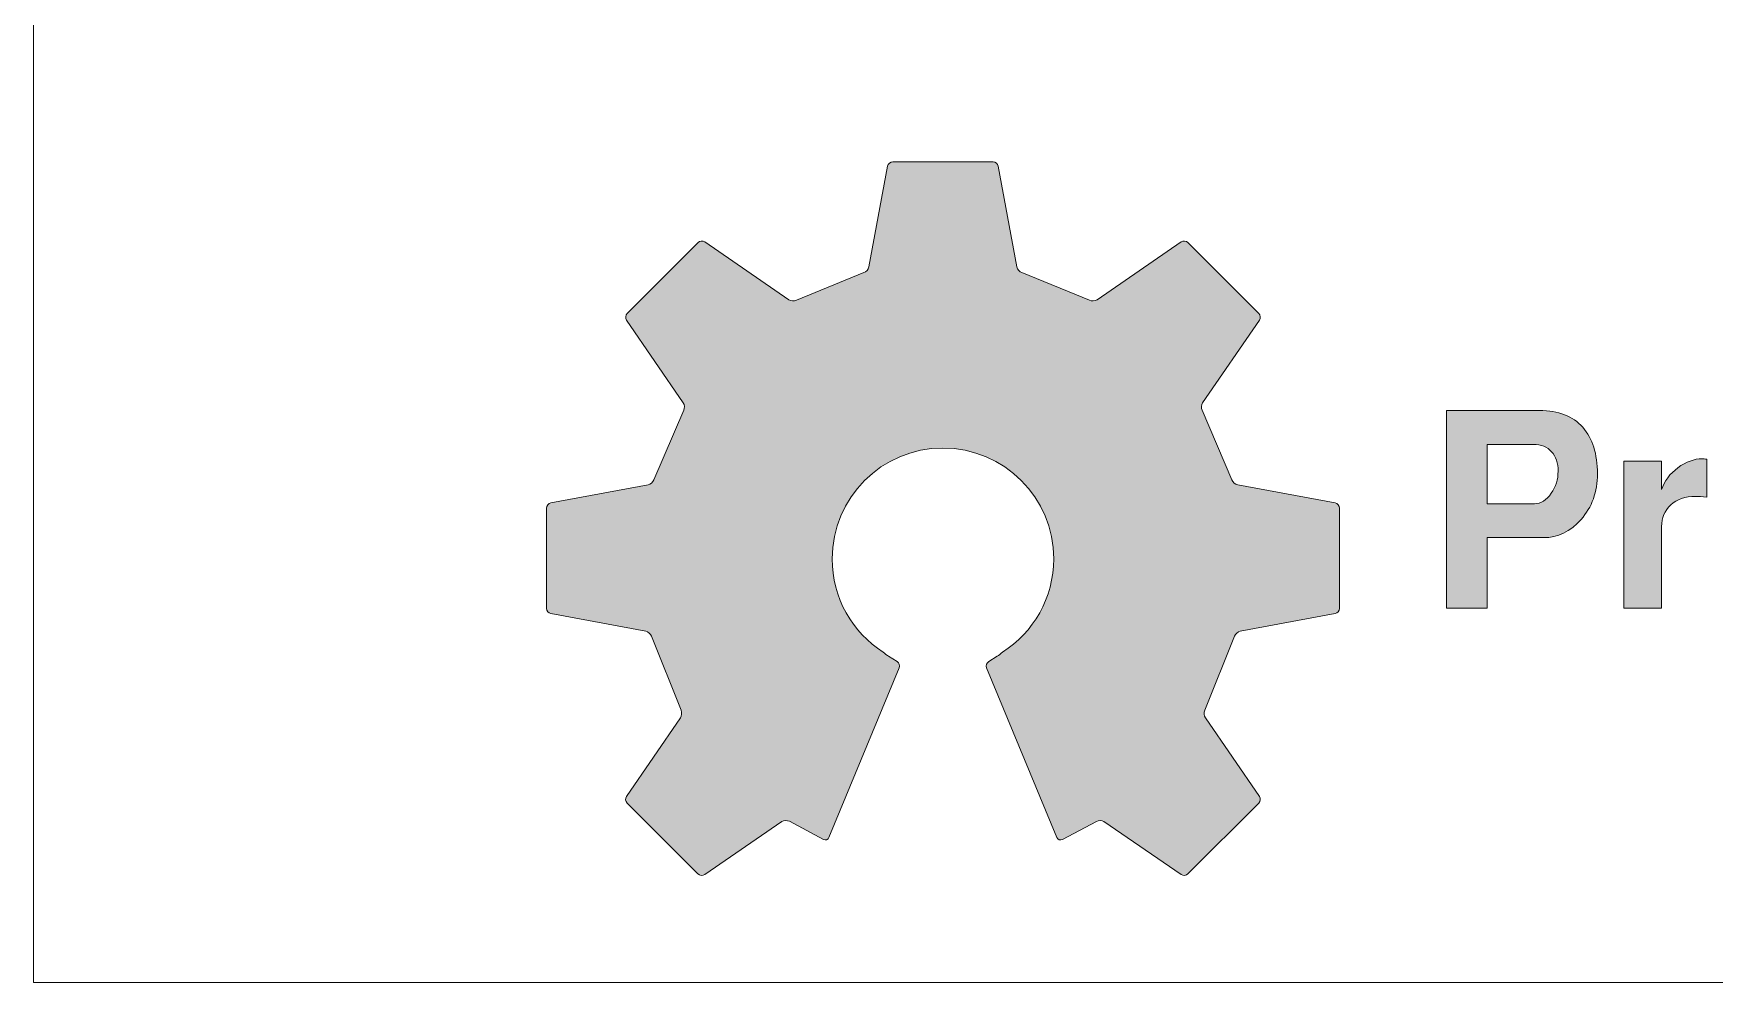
# Model space of a CAD drawing. Header units: inches. Extents: x 0.51 to 4.61, y -3.99 to -0.49.
# Drawn here: x 0.505 to 1.28, y -3.991 to -3.553 of the extents above; entities that cross this region are included whole.
import ezdxf

# ---------------------------------------------------------------- set-up
doc = ezdxf.new("R2010")
doc.units = ezdxf.units.IN
doc.header["$MEASUREMENT"] = 0
doc.layers.add('Layer 1', color=7, linetype='Continuous')

# ---------------------------------------------------------------- blocks, each defined once
blk = doc.blocks.new('block 27')
at = {"layer": 'Layer 1', "true_color": 0xed1f24}
h = blk.add_hatch(color=240, dxfattribs=at)
h.dxf.hatch_style = 2
edge = h.paths.add_edge_path()
edge.add_spline(control_points=[(1.22605, -3.75609), (1.22605, -3.76451), (1.22355, -3.77153), (1.21855, -3.77715), (1.21356, -3.78278), (1.2078, -3.78559), (1.2013, -3.78559), (1.2013, -3.78559), (1.17518, -3.78559), (1.17518, -3.78559), (1.17518, -3.78559), (1.17518, -3.81809), (1.17518, -3.81809), (1.17518, -3.81809), (1.15643, -3.81809), (1.15643, -3.81809), (1.15643, -3.81809), (1.15643, -3.72696), (1.15643, -3.72696), (1.15643, -3.72696), (1.1993, -3.72696), (1.1993, -3.72696), (1.20814, -3.72696), (1.2148, -3.72955), (1.2193, -3.73471), (1.2238, -3.73988), (1.22605, -3.74701), (1.22605, -3.75609)], knot_values=[0, 0, 0, 0, 1, 1, 1, 2, 2, 2, 3, 3, 3, 4, 4, 4, 5, 5, 5, 6, 6, 6, 7, 7, 7, 8, 8, 8, 9, 9, 9, 9], degree=3, periodic=1)
edge = h.paths.add_edge_path()
edge.add_spline(control_points=[(1.20793, -3.75496), (1.20793, -3.75121), (1.20693, -3.74822), (1.20493, -3.74596), (1.20293, -3.74371), (1.20013, -3.74259), (1.19655, -3.74259), (1.19655, -3.74259), (1.17518, -3.74259), (1.17518, -3.74259), (1.17518, -3.74259), (1.17518, -3.76997), (1.17518, -3.76997), (1.17518, -3.76997), (1.19705, -3.76997), (1.19705, -3.76997), (1.20005, -3.76997), (1.20264, -3.76834), (1.2048, -3.76509), (1.20688, -3.76208), (1.20793, -3.75871), (1.20793, -3.75496)], knot_values=[0, 0, 0, 0, 1, 1, 1, 2, 2, 2, 3, 3, 3, 4, 4, 4, 5, 5, 5, 6, 6, 6, 7, 7, 7, 7], degree=3, periodic=1)
h = blk.add_hatch(color=240, dxfattribs=at)
h.dxf.hatch_style = 2
edge = h.paths.add_edge_path()
edge.add_spline(control_points=[(1.27655, -3.76696), (1.27422, -3.76671), (1.27251, -3.76659), (1.27142, -3.76659), (1.26651, -3.76659), (1.26265, -3.7679), (1.25986, -3.77053), (1.25707, -3.77315), (1.25568, -3.77646), (1.25568, -3.78046), (1.25568, -3.78046), (1.25568, -3.81809), (1.25568, -3.81809), (1.25568, -3.81809), (1.23817, -3.81809), (1.23817, -3.81809), (1.23817, -3.81809), (1.23817, -3.75034), (1.23817, -3.75034), (1.23817, -3.75034), (1.25568, -3.75034), (1.25568, -3.75034), (1.25568, -3.75034), (1.25568, -3.76346), (1.25568, -3.76346), (1.25692, -3.75946), (1.25943, -3.75609), (1.26318, -3.75334), (1.26693, -3.75059), (1.27068, -3.74921), (1.27443, -3.74921), (1.27484, -3.74921), (1.27555, -3.74929), (1.27655, -3.74946), (1.27655, -3.74946), (1.27655, -3.76696), (1.27655, -3.76696)], knot_values=[0, 0, 0, 0, 1, 1, 1, 2, 2, 2, 3, 3, 3, 4, 4, 4, 5, 5, 5, 6, 6, 6, 7, 7, 7, 8, 8, 8, 9, 9, 9, 10, 10, 10, 11, 11, 11, 12, 12, 12, 12], degree=3, periodic=1)
at = {"layer": 'Layer 1', "lineweight": 0}
for points, knots in [([(1.22605, -3.75609), (1.22605, -3.76451), (1.22355, -3.77153), (1.21855, -3.77715), (1.21356, -3.78278), (1.2078, -3.78559), (1.2013, -3.78559), (1.2013, -3.78559), (1.17518, -3.78559), (1.17518, -3.78559), (1.17518, -3.78559), (1.17518, -3.81809), (1.17518, -3.81809), (1.17518, -3.81809), (1.15643, -3.81809), (1.15643, -3.81809), (1.15643, -3.81809), (1.15643, -3.72696), (1.15643, -3.72696), (1.15643, -3.72696), (1.1993, -3.72696), (1.1993, -3.72696), (1.20814, -3.72696), (1.2148, -3.72955), (1.2193, -3.73471), (1.2238, -3.73988), (1.22605, -3.74701), (1.22605, -3.75609)], [0, 0, 0, 0, 1, 1, 1, 2, 2, 2, 3, 3, 3, 4, 4, 4, 5, 5, 5, 6, 6, 6, 7, 7, 7, 8, 8, 8, 9, 9, 9, 9]), ([(1.20793, -3.75496), (1.20793, -3.75121), (1.20693, -3.74822), (1.20493, -3.74596), (1.20293, -3.74371), (1.20013, -3.74259), (1.19655, -3.74259), (1.19655, -3.74259), (1.17518, -3.74259), (1.17518, -3.74259), (1.17518, -3.74259), (1.17518, -3.76997), (1.17518, -3.76997), (1.17518, -3.76997), (1.19705, -3.76997), (1.19705, -3.76997), (1.20005, -3.76997), (1.20264, -3.76834), (1.2048, -3.76509), (1.20688, -3.76208), (1.20793, -3.75871), (1.20793, -3.75496)], [0, 0, 0, 0, 1, 1, 1, 2, 2, 2, 3, 3, 3, 4, 4, 4, 5, 5, 5, 6, 6, 6, 7, 7, 7, 7]), ([(1.27655, -3.76696), (1.27422, -3.76671), (1.27251, -3.76659), (1.27142, -3.76659), (1.26651, -3.76659), (1.26265, -3.7679), (1.25986, -3.77053), (1.25707, -3.77315), (1.25568, -3.77646), (1.25568, -3.78046), (1.25568, -3.78046), (1.25568, -3.81809), (1.25568, -3.81809), (1.25568, -3.81809), (1.23817, -3.81809), (1.23817, -3.81809), (1.23817, -3.81809), (1.23817, -3.75034), (1.23817, -3.75034), (1.23817, -3.75034), (1.25568, -3.75034), (1.25568, -3.75034), (1.25568, -3.75034), (1.25568, -3.76346), (1.25568, -3.76346), (1.25692, -3.75946), (1.25943, -3.75609), (1.26318, -3.75334), (1.26693, -3.75059), (1.27068, -3.74921), (1.27443, -3.74921), (1.27484, -3.74921), (1.27555, -3.74929), (1.27655, -3.74946), (1.27655, -3.74946), (1.27655, -3.76696), (1.27655, -3.76696)], [0, 0, 0, 0, 1, 1, 1, 2, 2, 2, 3, 3, 3, 4, 4, 4, 5, 5, 5, 6, 6, 6, 7, 7, 7, 8, 8, 8, 9, 9, 9, 10, 10, 10, 11, 11, 11, 12, 12, 12, 12])]:
    blk.add_open_spline(points, degree=3, knots=knots, dxfattribs=at)
blk = doc.blocks.new('block 26')
at = {"layer": 'Layer 1', "true_color": 0xed1f24}
h = blk.add_hatch(color=240, dxfattribs=at)
h.dxf.hatch_style = 2
edge = h.paths.add_edge_path()
edge.add_spline(control_points=[(1.10512, -3.7696), (1.10512, -3.7696), (1.06022, -3.76125), (1.06022, -3.76125), (1.05912, -3.76105), (1.05793, -3.76002), (1.05756, -3.75897), (1.05756, -3.75897), (1.0438, -3.72686), (1.0438, -3.72686), (1.04328, -3.72587), (1.04339, -3.72431), (1.04403, -3.72339), (1.04403, -3.72339), (1.07018, -3.68527), (1.07018, -3.68527), (1.0708, -3.68435), (1.07068, -3.68296), (1.06989, -3.68217), (1.06989, -3.68217), (1.03722, -3.6495), (1.03722, -3.6495), (1.03643, -3.64871), (1.03503, -3.64858), (1.03413, -3.64921), (1.03413, -3.64921), (0.99532, -3.67583), (0.99532, -3.67583), (0.99441, -3.67646), (0.99284, -3.67657), (0.99183, -3.67608), (0.99183, -3.67608), (0.96071, -3.66334), (0.96071, -3.66334), (0.95966, -3.66299), (0.95863, -3.66181), (0.95841, -3.66071), (0.95841, -3.66071), (0.94977, -3.61428), (0.94977, -3.61428), (0.94957, -3.61318), (0.9485, -3.61229), (0.94739, -3.61229), (0.94739, -3.61229), (0.90118, -3.61229), (0.90118, -3.61229), (0.90007, -3.61229), (0.89898, -3.61318), (0.89878, -3.61428), (0.89878, -3.61428), (0.89014, -3.66071), (0.89014, -3.66071), (0.88993, -3.66181), (0.8889, -3.66299), (0.88784, -3.66334), (0.88784, -3.66334), (0.85672, -3.67608), (0.85672, -3.67608), (0.85573, -3.67657), (0.85415, -3.67646), (0.85323, -3.67583), (0.85323, -3.67583), (0.81444, -3.64921), (0.81444, -3.64921), (0.81352, -3.64858), (0.81212, -3.64871), (0.81135, -3.6495), (0.81135, -3.6495), (0.77867, -3.68217), (0.77867, -3.68217), (0.77789, -3.68296), (0.77775, -3.68435), (0.77837, -3.68527), (0.77837, -3.68527), (0.80454, -3.72339), (0.80454, -3.72339), (0.80516, -3.72431), (0.80527, -3.72587), (0.80476, -3.72686), (0.80476, -3.72686), (0.79099, -3.75897), (0.79099, -3.75897), (0.79062, -3.76002), (0.78943, -3.76105), (0.78833, -3.76125), (0.78833, -3.76125), (0.74344, -3.7696), (0.74344, -3.7696), (0.74235, -3.76981), (0.74146, -3.77088), (0.74146, -3.772), (0.74146, -3.772), (0.74146, -3.8182), (0.74146, -3.8182), (0.74146, -3.81932), (0.74235, -3.82041), (0.74345, -3.8206), (0.74345, -3.8206), (0.78723, -3.82876), (0.78723, -3.82876), (0.78833, -3.82895), (0.7895, -3.83), (0.78984, -3.83105), (0.78984, -3.83105), (0.80351, -3.8652), (0.80351, -3.8652), (0.804, -3.8662), (0.80389, -3.86777), (0.80325, -3.86869), (0.80325, -3.86869), (0.77837, -3.90494), (0.77837, -3.90494), (0.77775, -3.90586), (0.77787, -3.90725), (0.77866, -3.90804), (0.77866, -3.90804), (0.81133, -3.94072), (0.81133, -3.94072), (0.81212, -3.94149), (0.81352, -3.94163), (0.81444, -3.941), (0.81444, -3.941), (0.85004, -3.91656), (0.85004, -3.91656), (0.85097, -3.91593), (0.8525, -3.91588), (0.85346, -3.91644), (0.85346, -3.91644), (0.86917, -3.92483), (0.86917, -3.92483), (0.87016, -3.92534), (0.87131, -3.92491), (0.87174, -3.92388), (0.87174, -3.92388), (0.90412, -3.84564), (0.90412, -3.84564), (0.90455, -3.84461), (0.90412, -3.8433), (0.90317, -3.84273), (0.90317, -3.84273), (0.89924, -3.84032), (0.89924, -3.84032), (0.89852, -3.83987), (0.89753, -3.8391), (0.89676, -3.83841), (0.88258, -3.82934), (0.87318, -3.81345), (0.87318, -3.79537), (0.87318, -3.76714), (0.89605, -3.74427), (0.92428, -3.74427), (0.9525, -3.74427), (0.97537, -3.76714), (0.97537, -3.79537), (0.97537, -3.81345), (0.96597, -3.82934), (0.95178, -3.83841), (0.95102, -3.8391), (0.95003, -3.83987), (0.94931, -3.84032), (0.94931, -3.84032), (0.94538, -3.84273), (0.94538, -3.84273), (0.94443, -3.8433), (0.944, -3.84461), (0.94443, -3.84564), (0.94443, -3.84564), (0.97681, -3.92388), (0.97681, -3.92388), (0.97723, -3.92491), (0.97839, -3.92534), (0.97938, -3.92483), (0.97938, -3.92483), (0.99509, -3.91645), (0.99509, -3.91645), (0.99605, -3.91588), (0.99759, -3.91593), (0.99851, -3.91656), (0.99851, -3.91656), (1.03411, -3.941), (1.03411, -3.941), (1.03503, -3.94163), (1.03643, -3.94149), (1.03722, -3.94072), (1.03722, -3.94072), (1.06989, -3.90804), (1.06989, -3.90804), (1.07068, -3.90726), (1.07081, -3.90586), (1.07018, -3.90495), (1.07018, -3.90495), (1.0453, -3.86869), (1.0453, -3.86869), (1.04468, -3.86778), (1.04456, -3.86621), (1.04504, -3.86521), (1.04504, -3.86521), (1.05872, -3.83105), (1.05872, -3.83105), (1.05905, -3.83), (1.06021, -3.82895), (1.06131, -3.82876), (1.06131, -3.82876), (1.1051, -3.8206), (1.1051, -3.8206), (1.1062, -3.82041), (1.1071, -3.81933), (1.1071, -3.8182), (1.1071, -3.8182), (1.1071, -3.772), (1.1071, -3.772), (1.10711, -3.77088), (1.1062, -3.76981), (1.10512, -3.7696)], knot_values=[0, 0, 0, 0, 0.013889, 0.013889, 0.013889, 0.027778, 0.027778, 0.027778, 0.041667, 0.041667, 0.041667, 0.055556, 0.055556, 0.055556, 0.069444, 0.069444, 0.069444, 0.083333, 0.083333, 0.083333, 0.097222, 0.097222, 0.097222, 0.111111, 0.111111, 0.111111, 0.125, 0.125, 0.125, 0.138889, 0.138889, 0.138889, 0.152778, 0.152778, 0.152778, 0.166667, 0.166667, 0.166667, 0.180556, 0.180556, 0.180556, 0.194444, 0.194444, 0.194444, 0.208333, 0.208333, 0.208333, 0.222222, 0.222222, 0.222222, 0.236111, 0.236111, 0.236111, 0.25, 0.25, 0.25, 0.263889, 0.263889, 0.263889, 0.277778, 0.277778, 0.277778, 0.291667, 0.291667, 0.291667, 0.305556, 0.305556, 0.305556, 0.319444, 0.319444, 0.319444, 0.333333, 0.333333, 0.333333, 0.347222, 0.347222, 0.347222, 0.361111, 0.361111, 0.361111, 0.375, 0.375, 0.375, 0.388889, 0.388889, 0.388889, 0.402778, 0.402778, 0.402778, 0.416667, 0.416667, 0.416667, 0.430556, 0.430556, 0.430556, 0.444444, 0.444444, 0.444444, 0.458333, 0.458333, 0.458333, 0.472222, 0.472222, 0.472222, 0.486111, 0.486111, 0.486111, 0.5, 0.5, 0.5, 0.513889, 0.513889, 0.513889, 0.527778, 0.527778, 0.527778, 0.541667, 0.541667, 0.541667, 0.555556, 0.555556, 0.555556, 0.569444, 0.569444, 0.569444, 0.583333, 0.583333, 0.583333, 0.597222, 0.597222, 0.597222, 0.611111, 0.611111, 0.611111, 0.625, 0.625, 0.625, 0.638889, 0.638889, 0.638889, 0.652778, 0.652778, 0.652778, 0.666667, 0.666667, 0.666667, 0.680556, 0.680556, 0.680556, 0.694444, 0.694444, 0.694444, 0.708333, 0.708333, 0.708333, 0.722222, 0.722222, 0.722222, 0.736111, 0.736111, 0.736111, 0.75, 0.75, 0.75, 0.763889, 0.763889, 0.763889, 0.777778, 0.777778, 0.777778, 0.791667, 0.791667, 0.791667, 0.805556, 0.805556, 0.805556, 0.819444, 0.819444, 0.819444, 0.833333, 0.833333, 0.833333, 0.847222, 0.847222, 0.847222, 0.861111, 0.861111, 0.861111, 0.875, 0.875, 0.875, 0.888889, 0.888889, 0.888889, 0.902778, 0.902778, 0.902778, 0.916667, 0.916667, 0.916667, 0.930556, 0.930556, 0.930556, 0.944444, 0.944444, 0.944444, 0.958333, 0.958333, 0.958333, 0.972222, 0.972222, 0.972222, 0.986111, 0.986111, 0.986111, 0.986111], degree=3, periodic=0)
edge.add_line((1.10512, -3.7696), (1.10512, -3.7696))
at = {"layer": 'Layer 1', "lineweight": 0}
blk.add_open_spline([(1.10512, -3.7696), (1.10512, -3.7696), (1.06022, -3.76125), (1.06022, -3.76125), (1.05912, -3.76105), (1.05793, -3.76002), (1.05756, -3.75897), (1.05756, -3.75897), (1.0438, -3.72686), (1.0438, -3.72686), (1.04328, -3.72587), (1.04339, -3.72431), (1.04403, -3.72339), (1.04403, -3.72339), (1.07018, -3.68527), (1.07018, -3.68527), (1.0708, -3.68435), (1.07068, -3.68296), (1.06989, -3.68217), (1.06989, -3.68217), (1.03722, -3.6495), (1.03722, -3.6495), (1.03643, -3.64871), (1.03503, -3.64858), (1.03413, -3.64921), (1.03413, -3.64921), (0.99532, -3.67583), (0.99532, -3.67583), (0.99441, -3.67646), (0.99284, -3.67657), (0.99183, -3.67608), (0.99183, -3.67608), (0.96071, -3.66334), (0.96071, -3.66334), (0.95966, -3.66299), (0.95863, -3.66181), (0.95841, -3.66071), (0.95841, -3.66071), (0.94977, -3.61428), (0.94977, -3.61428), (0.94957, -3.61318), (0.9485, -3.61229), (0.94739, -3.61229), (0.94739, -3.61229), (0.90118, -3.61229), (0.90118, -3.61229), (0.90007, -3.61229), (0.89898, -3.61318), (0.89878, -3.61428), (0.89878, -3.61428), (0.89014, -3.66071), (0.89014, -3.66071), (0.88993, -3.66181), (0.8889, -3.66299), (0.88784, -3.66334), (0.88784, -3.66334), (0.85672, -3.67608), (0.85672, -3.67608), (0.85573, -3.67657), (0.85415, -3.67646), (0.85323, -3.67583), (0.85323, -3.67583), (0.81444, -3.64921), (0.81444, -3.64921), (0.81352, -3.64858), (0.81212, -3.64871), (0.81135, -3.6495), (0.81135, -3.6495), (0.77867, -3.68217), (0.77867, -3.68217), (0.77789, -3.68296), (0.77775, -3.68435), (0.77837, -3.68527), (0.77837, -3.68527), (0.80454, -3.72339), (0.80454, -3.72339), (0.80516, -3.72431), (0.80527, -3.72587), (0.80476, -3.72686), (0.80476, -3.72686), (0.79099, -3.75897), (0.79099, -3.75897), (0.79062, -3.76002), (0.78943, -3.76105), (0.78833, -3.76125), (0.78833, -3.76125), (0.74344, -3.7696), (0.74344, -3.7696), (0.74235, -3.76981), (0.74146, -3.77088), (0.74146, -3.772), (0.74146, -3.772), (0.74146, -3.8182), (0.74146, -3.8182), (0.74146, -3.81932), (0.74235, -3.82041), (0.74345, -3.8206), (0.74345, -3.8206), (0.78723, -3.82876), (0.78723, -3.82876), (0.78833, -3.82895), (0.7895, -3.83), (0.78984, -3.83105), (0.78984, -3.83105), (0.80351, -3.8652), (0.80351, -3.8652), (0.804, -3.8662), (0.80389, -3.86777), (0.80325, -3.86869), (0.80325, -3.86869), (0.77837, -3.90494), (0.77837, -3.90494), (0.77775, -3.90586), (0.77787, -3.90725), (0.77866, -3.90804), (0.77866, -3.90804), (0.81133, -3.94072), (0.81133, -3.94072), (0.81212, -3.94149), (0.81352, -3.94163), (0.81444, -3.941), (0.81444, -3.941), (0.85004, -3.91656), (0.85004, -3.91656), (0.85097, -3.91593), (0.8525, -3.91588), (0.85346, -3.91644), (0.85346, -3.91644), (0.86917, -3.92483), (0.86917, -3.92483), (0.87016, -3.92534), (0.87131, -3.92491), (0.87174, -3.92388), (0.87174, -3.92388), (0.90412, -3.84564), (0.90412, -3.84564), (0.90455, -3.84461), (0.90412, -3.8433), (0.90317, -3.84273), (0.90317, -3.84273), (0.89924, -3.84032), (0.89924, -3.84032), (0.89852, -3.83987), (0.89753, -3.8391), (0.89676, -3.83841), (0.88258, -3.82934), (0.87318, -3.81345), (0.87318, -3.79537), (0.87318, -3.76714), (0.89605, -3.74427), (0.92428, -3.74427), (0.9525, -3.74427), (0.97537, -3.76714), (0.97537, -3.79537), (0.97537, -3.81345), (0.96597, -3.82934), (0.95178, -3.83841), (0.95102, -3.8391), (0.95003, -3.83987), (0.94931, -3.84032), (0.94931, -3.84032), (0.94538, -3.84273), (0.94538, -3.84273), (0.94443, -3.8433), (0.944, -3.84461), (0.94443, -3.84564), (0.94443, -3.84564), (0.97681, -3.92388), (0.97681, -3.92388), (0.97723, -3.92491), (0.97839, -3.92534), (0.97938, -3.92483), (0.97938, -3.92483), (0.99509, -3.91645), (0.99509, -3.91645), (0.99605, -3.91588), (0.99759, -3.91593), (0.99851, -3.91656), (0.99851, -3.91656), (1.03411, -3.941), (1.03411, -3.941), (1.03503, -3.94163), (1.03643, -3.94149), (1.03722, -3.94072), (1.03722, -3.94072), (1.06989, -3.90804), (1.06989, -3.90804), (1.07068, -3.90726), (1.07081, -3.90586), (1.07018, -3.90495), (1.07018, -3.90495), (1.0453, -3.86869), (1.0453, -3.86869), (1.04468, -3.86778), (1.04456, -3.86621), (1.04504, -3.86521), (1.04504, -3.86521), (1.05872, -3.83105), (1.05872, -3.83105), (1.05905, -3.83), (1.06021, -3.82895), (1.06131, -3.82876), (1.06131, -3.82876), (1.1051, -3.8206), (1.1051, -3.8206), (1.1062, -3.82041), (1.1071, -3.81933), (1.1071, -3.8182), (1.1071, -3.8182), (1.1071, -3.772), (1.1071, -3.772), (1.10711, -3.77088), (1.1062, -3.76981), (1.10512, -3.7696)], degree=3, knots=[0, 0, 0, 0, 1, 1, 1, 2, 2, 2, 3, 3, 3, 4, 4, 4, 5, 5, 5, 6, 6, 6, 7, 7, 7, 8, 8, 8, 9, 9, 9, 10, 10, 10, 11, 11, 11, 12, 12, 12, 13, 13, 13, 14, 14, 14, 15, 15, 15, 16, 16, 16, 17, 17, 17, 18, 18, 18, 19, 19, 19, 20, 20, 20, 21, 21, 21, 22, 22, 22, 23, 23, 23, 24, 24, 24, 25, 25, 25, 26, 26, 26, 27, 27, 27, 28, 28, 28, 29, 29, 29, 30, 30, 30, 31, 31, 31, 32, 32, 32, 33, 33, 33, 34, 34, 34, 35, 35, 35, 36, 36, 36, 37, 37, 37, 38, 38, 38, 39, 39, 39, 40, 40, 40, 41, 41, 41, 42, 42, 42, 43, 43, 43, 44, 44, 44, 45, 45, 45, 46, 46, 46, 47, 47, 47, 48, 48, 48, 49, 49, 49, 50, 50, 50, 51, 51, 51, 52, 52, 52, 53, 53, 53, 54, 54, 54, 55, 55, 55, 56, 56, 56, 57, 57, 57, 58, 58, 58, 59, 59, 59, 60, 60, 60, 61, 61, 61, 62, 62, 62, 63, 63, 63, 64, 64, 64, 65, 65, 65, 66, 66, 66, 67, 67, 67, 68, 68, 68, 69, 69, 69, 70, 70, 70, 71, 71, 71, 71], dxfattribs=at)
at = {"layer": 'Layer 1'}
blk.add_blockref('block 27', (0, 0), dxfattribs=at)

msp = doc.modelspace()

# ---------------------------------------------------------------- linework, layer by layer
at = {"layer": 'Layer 1', "color": 7, "lineweight": 5, "true_color": 0xffffff}
msp.add_open_spline([(4.60619, -0.49073), (4.60619, -0.49073), (0.505, -0.49073), (0.505, -0.49073), (0.505, -0.49073), (0.505, -1.17705), (0.505, -1.17705), (0.505, -1.17705), (0.505, -1.17693), (0.505, -1.17693), (0.505, -1.17693), (0.505, -3.30438), (0.505, -3.30438), (0.505, -3.30439), (0.505, -3.99073), (0.505, -3.99073), (0.505, -3.99071), (4.60619, -3.99071), (4.60619, -3.99071), (4.60619, -3.99071), (4.59946, -3.99071), (4.59946, -3.99071), (4.59946, -3.99071), (4.59946, -3.30438), (4.59946, -3.30439), (4.59946, -3.30439), (4.59946, -1.17695), (4.59946, -1.17695), (4.59946, -1.17695), (4.59946, -1.17705), (4.59946, -1.17705), (4.59946, -1.17705), (4.59946, -0.49073), (4.59946, -0.49073)], degree=3, knots=[0, 0, 0, 0, 1, 1, 1, 2, 2, 2, 3, 3, 3, 4, 4, 4, 5, 5, 5, 6, 6, 6, 7, 7, 7, 8, 8, 8, 9, 9, 9, 10, 10, 10, 11, 11, 11, 11], dxfattribs=at)

# ---------------------------------------------------------------- block references
at = {"layer": 'Layer 1'}
msp.add_blockref('block 26', (0, 0), dxfattribs=at)

doc.saveas('drawing.dxf')
